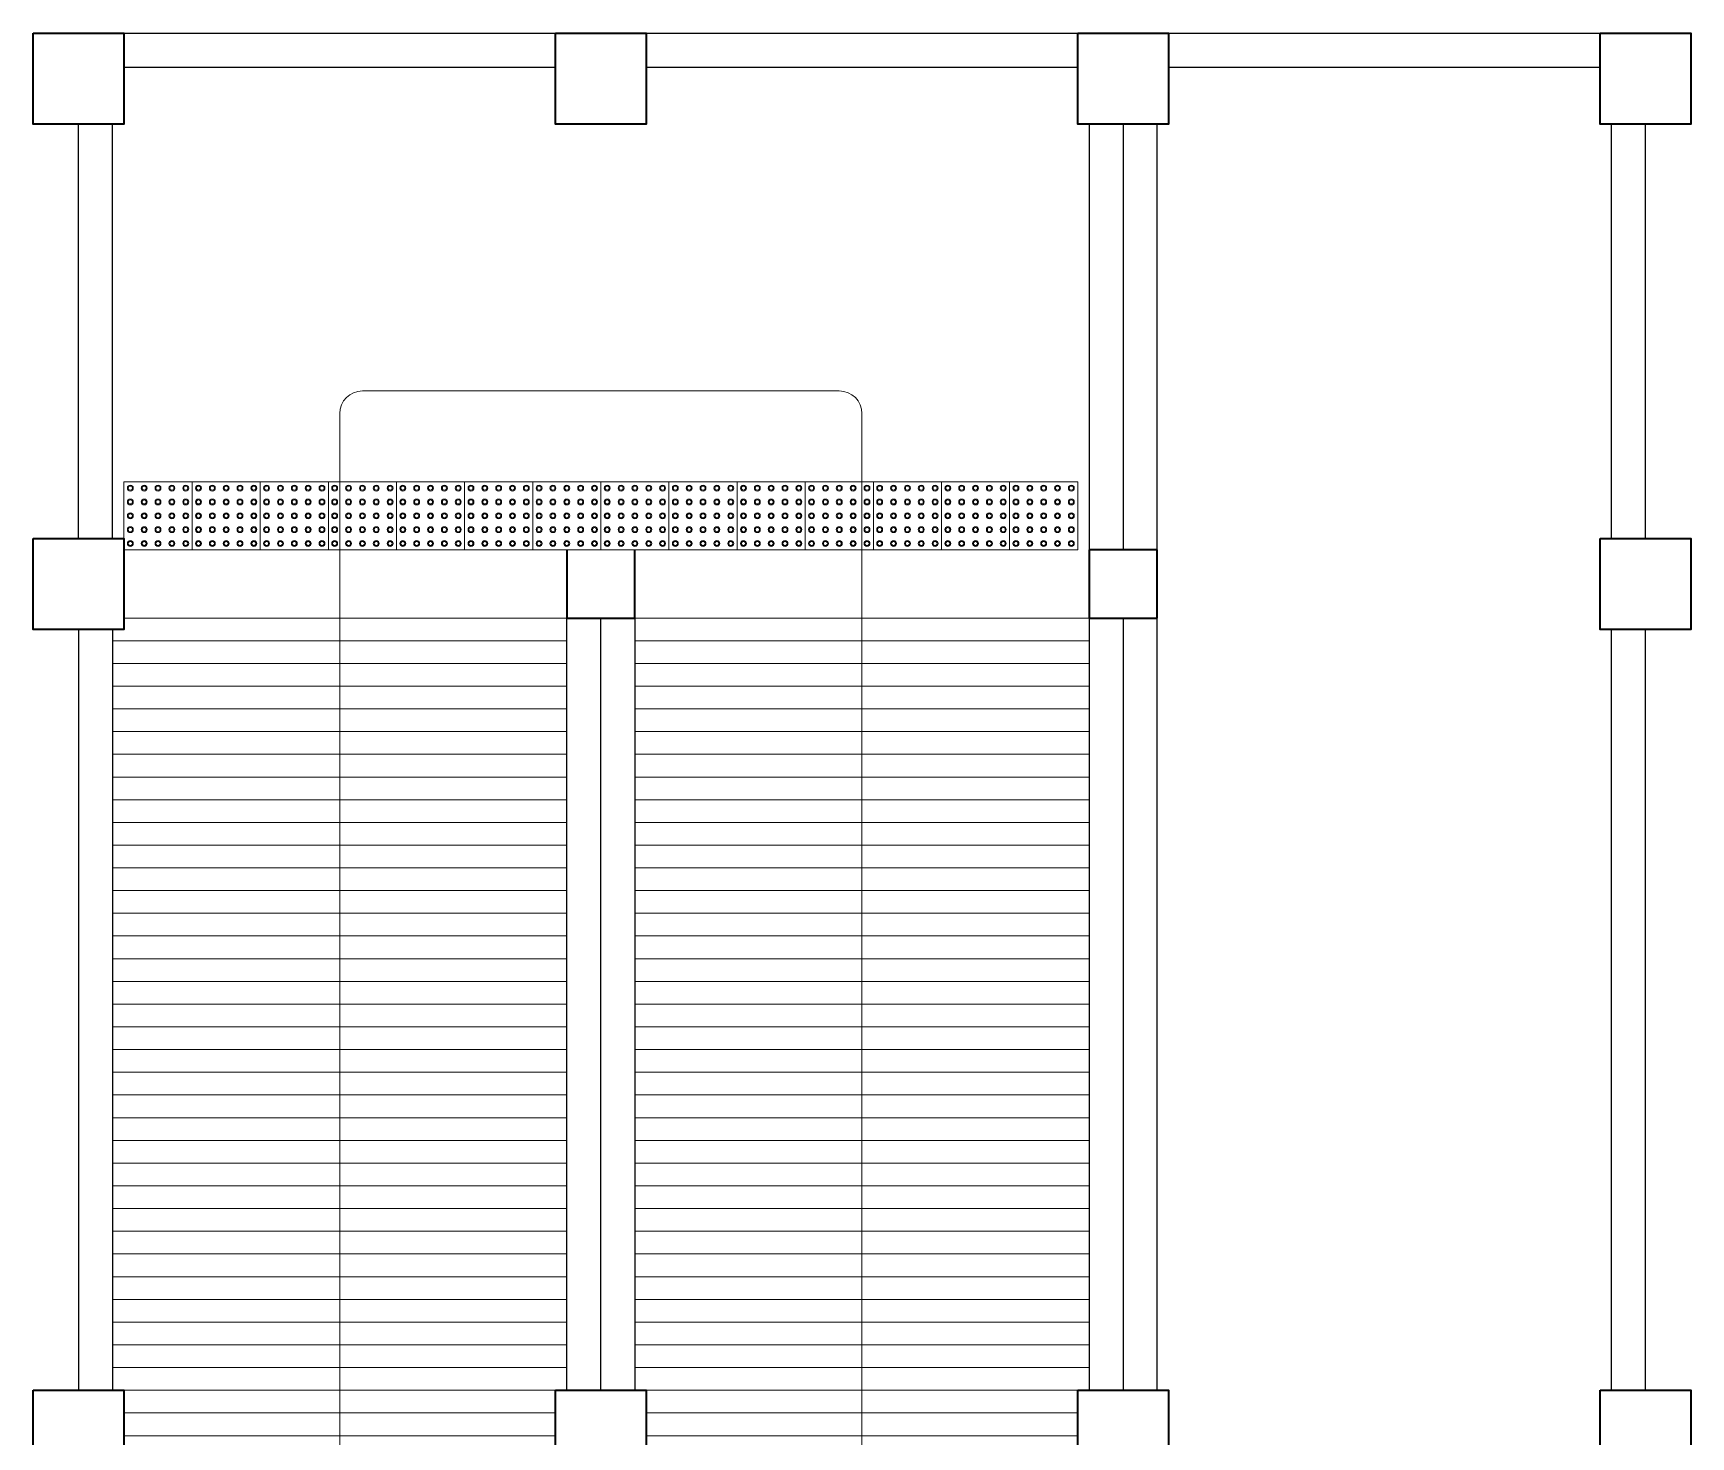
# Model space of a CAD drawing. Header units: millimetres. Extents: x 5 to 430, y 3 to 339.
# Drawn here: x 5.17 to 12.47, y 166.12 to 172.3 of the extents above; entities that cross this region are included whole.
import ezdxf

# ---------------------------------------------------------------- set-up
doc = ezdxf.new("R2010")
doc.units = ezdxf.units.MM
doc.header["$MEASUREMENT"] = 0

msp = doc.modelspace()

# ---------------------------------------------------------------- linework, layer by layer
at = {"color": 8, "lineweight": 25}
for p, q in [((5.5698, 172.2972), (10.1698, 172.2972)), ((10.1698, 172.2972), (12.0698, 172.2972)), ((5.5698, 172.1472), (7.4698, 172.1472)), ((7.8698, 172.1472), (9.7698, 172.1472)), ((10.1698, 172.1472), (12.0698, 172.1472)), ((5.3698, 170.0722), (5.3698, 171.8972)), ((5.5198, 170.0722), (5.5198, 171.8972)), ((9.8198, 171.8972), (9.8198, 166.3222)), ((9.9698, 171.8972), (9.9698, 170.0222)), ((10.1198, 166.3222), (10.1198, 171.8972)), ((12.1198, 170.0722), (12.1198, 171.8972)), ((12.2698, 170.0722), (12.2698, 171.8972)), ((5.3698, 169.6722), (5.3698, 166.3222)), ((5.5198, 169.6722), (5.5198, 166.3222)), ((7.5198, 166.3222), (7.5198, 169.7222)), ((7.6698, 166.3222), (7.6698, 169.7222)), ((7.8198, 169.7222), (7.8198, 166.3222)), ((9.9698, 169.7222), (9.9698, 166.3222)), ((12.1198, 166.3222), (12.1198, 169.6722)), ((12.2698, 166.3222), (12.2698, 169.6722))]:
    msp.add_line(p, q, dxfattribs=at)
at = {"color": 8, "lineweight": 9}
for p, q in [((6.6198, 170.7222), (8.7198, 170.7222)), ((6.5198, 157.7222), (6.5198, 170.6222)), ((8.8198, 170.6222), (8.8198, 169.7222)), ((5.8698, 170.3222), (5.5698, 170.3222)), ((5.5698, 170.3222), (5.5698, 170.0222)), ((6.1698, 170.3222), (5.8698, 170.3222)), ((5.8698, 170.3222), (5.8698, 170.0222)), ((6.4698, 170.3222), (6.1698, 170.3222)), ((6.1698, 170.3222), (6.1698, 170.0222)), ((6.7698, 170.3222), (6.4698, 170.3222)), ((6.4698, 170.3222), (6.4698, 170.0222)), ((7.0698, 170.3222), (6.7698, 170.3222)), ((6.7698, 170.3222), (6.7698, 170.0222)), ((7.3698, 170.3222), (7.0698, 170.3222)), ((7.0698, 170.3222), (7.0698, 170.0222)), ((7.6698, 170.3222), (7.3698, 170.3222)), ((7.3698, 170.3222), (7.3698, 170.0222)), ((7.9698, 170.3222), (7.6698, 170.3222)), ((7.6698, 170.3222), (7.6698, 170.0222)), ((8.2698, 170.3222), (7.9698, 170.3222)), ((7.9698, 170.3222), (7.9698, 170.0222)), ((8.2698, 170.0222), (8.2698, 170.3222)), ((8.5698, 170.3222), (8.2698, 170.3222)), ((8.5698, 170.0222), (8.5698, 170.3222)), ((8.8698, 170.3222), (8.5698, 170.3222)), ((8.8698, 170.0222), (8.8698, 170.3222)), ((9.1698, 170.3222), (8.8698, 170.3222)), ((9.1698, 170.0222), (9.1698, 170.3222)), ((9.4698, 170.3222), (9.1698, 170.3222)), ((9.4698, 170.0222), (9.4698, 170.3222)), ((9.7698, 170.3222), (9.4698, 170.3222)), ((9.7698, 170.0222), (9.7698, 170.3222)), ((5.5698, 170.0222), (5.8698, 170.0222)), ((5.8698, 170.0222), (6.1698, 170.0222)), ((6.1698, 170.0222), (6.4698, 170.0222)), ((6.4698, 170.0222), (6.7698, 170.0222)), ((6.7698, 170.0222), (7.0698, 170.0222)), ((7.0698, 170.0222), (7.3698, 170.0222)), ((7.3698, 170.0222), (7.6698, 170.0222)), ((7.8198, 170.0222), (7.5198, 170.0222)), ((7.8198, 170.0222), (7.5198, 170.0222)), ((7.6698, 170.0222), (7.9698, 170.0222)), ((7.9698, 170.0222), (8.2698, 170.0222)), ((8.2698, 170.0222), (8.5698, 170.0222)), ((8.5698, 170.0222), (8.8698, 170.0222)), ((8.8698, 170.0222), (9.1698, 170.0222)), ((9.1698, 170.0222), (9.4698, 170.0222)), ((9.4698, 170.0222), (9.7698, 170.0222)), ((5.5698, 169.7222), (7.5198, 169.7222)), ((7.8198, 169.7222), (9.8198, 169.7222)), ((8.8198, 169.7222), (8.8198, 156.8222)), ((5.5198, 169.6222), (7.5198, 169.6222)), ((7.8198, 169.6222), (9.8198, 169.6222)), ((5.5198, 169.5222), (7.5198, 169.5222)), ((7.8198, 169.5222), (9.8198, 169.5222)), ((5.5198, 169.4222), (7.5198, 169.4222)), ((7.8198, 169.4222), (9.8198, 169.4222)), ((5.5198, 169.3222), (7.5198, 169.3222)), ((7.8198, 169.3222), (9.8198, 169.3222)), ((5.5198, 169.2222), (7.5198, 169.2222)), ((7.8198, 169.2222), (9.8198, 169.2222)), ((5.5198, 169.1222), (7.5198, 169.1222)), ((7.8198, 169.1222), (9.8198, 169.1222)), ((5.5198, 169.0222), (7.5198, 169.0222)), ((7.8198, 169.0222), (9.8198, 169.0222)), ((5.5198, 168.9222), (7.5198, 168.9222)), ((7.8198, 168.9222), (9.8198, 168.9222)), ((5.5198, 168.8222), (7.5198, 168.8222)), ((7.8198, 168.8222), (9.8198, 168.8222)), ((5.5198, 168.7222), (7.5198, 168.7222)), ((7.8198, 168.7222), (9.8198, 168.7222)), ((5.5198, 168.6222), (7.5198, 168.6222)), ((7.8198, 168.6222), (9.8198, 168.6222)), ((5.5198, 168.5222), (7.5198, 168.5222)), ((7.8198, 168.5222), (9.8198, 168.5222)), ((5.5198, 168.4222), (7.5198, 168.4222)), ((7.8198, 168.4222), (9.8198, 168.4222)), ((5.5198, 168.3222), (7.5198, 168.3222)), ((7.8198, 168.3222), (9.8198, 168.3222)), ((5.5198, 168.2222), (7.5198, 168.2222)), ((7.8198, 168.2222), (9.8198, 168.2222)), ((5.5198, 168.1222), (7.5198, 168.1222)), ((7.8198, 168.1222), (9.8198, 168.1222)), ((5.5198, 168.0222), (7.5198, 168.0222)), ((7.8198, 168.0222), (9.8198, 168.0222)), ((5.5198, 167.9222), (7.5198, 167.9222)), ((7.8198, 167.9222), (9.8198, 167.9222)), ((5.5198, 167.8222), (7.5198, 167.8222)), ((7.8198, 167.8222), (9.8198, 167.8222)), ((5.5198, 167.7222), (7.5198, 167.7222)), ((7.8198, 167.7222), (9.8198, 167.7222)), ((5.5198, 167.6222), (7.5198, 167.6222)), ((7.8198, 167.6222), (9.8198, 167.6222)), ((5.5198, 167.5222), (7.5198, 167.5222)), ((7.8198, 167.5222), (9.8198, 167.5222)), ((5.5198, 167.4222), (7.5198, 167.4222)), ((7.8198, 167.4222), (9.8198, 167.4222)), ((5.5198, 167.3222), (7.5198, 167.3222)), ((7.8198, 167.3222), (9.8198, 167.3222)), ((5.5198, 167.2222), (7.5198, 167.2222)), ((7.8198, 167.2222), (9.8198, 167.2222)), ((5.5198, 167.1222), (7.5198, 167.1222)), ((7.8198, 167.1222), (9.8198, 167.1222)), ((5.5198, 167.0222), (7.5198, 167.0222)), ((7.8198, 167.0222), (9.8198, 167.0222)), ((5.5198, 166.9222), (7.5198, 166.9222)), ((7.8198, 166.9222), (9.8198, 166.9222)), ((5.5198, 166.8222), (7.5198, 166.8222)), ((7.8198, 166.8222), (9.8198, 166.8222)), ((5.5198, 166.7222), (7.5198, 166.7222)), ((7.8198, 166.7222), (9.8198, 166.7222)), ((5.5198, 166.6222), (7.5198, 166.6222)), ((7.8198, 166.6222), (9.8198, 166.6222)), ((5.5198, 166.5222), (7.5198, 166.5222)), ((7.8198, 166.5222), (9.8198, 166.5222)), ((5.5198, 166.4222), (7.5198, 166.4222)), ((7.8198, 166.4222), (9.8198, 166.4222)), ((5.5198, 166.3222), (7.5198, 166.3222)), ((7.8198, 166.3222), (9.8198, 166.3222)), ((5.5698, 166.2222), (7.4698, 166.2222)), ((7.8698, 166.2222), (9.7698, 166.2222)), ((5.5698, 166.1222), (7.4698, 166.1222)), ((7.8698, 166.1222), (9.7698, 166.1222))]:
    msp.add_line(p, q, dxfattribs=at)
at = {"color": 8, "lineweight": -2}
for p, q in [((7.5198, 170.0222), (7.5198, 169.7222)), ((10.1198, 170.0222), (9.8198, 170.0222)), ((9.8198, 170.0222), (9.8198, 169.7222)), ((10.1198, 169.7222), (10.1198, 170.0222)), ((7.5198, 169.7222), (7.8198, 169.7222)), ((7.5198, 169.7222), (7.8198, 169.7222)), ((9.8198, 169.7222), (10.1198, 169.7222))]:
    msp.add_line(p, q, dxfattribs=at)
at = {"color": 8, "lineweight": 35}
for p, q in [((7.5198, 170.0222), (7.5198, 169.7222)), ((7.8198, 169.7222), (7.8198, 170.0222)), ((7.8198, 169.7222), (7.8198, 170.0222)), ((10.1198, 170.0222), (9.8198, 170.0222)), ((9.8198, 170.0222), (9.8198, 169.7222)), ((10.1198, 169.7222), (10.1198, 170.0222)), ((7.5198, 169.7222), (7.8198, 169.7222)), ((9.8198, 169.7222), (10.1198, 169.7222))]:
    msp.add_line(p, q, dxfattribs=at)
for points in [[(5.1698, 172.2972), (5.5698, 172.2972), (5.5698, 171.8972), (5.1698, 171.8972)], [(7.4698, 172.2972), (7.8698, 172.2972), (7.8698, 171.8972), (7.4698, 171.8972)], [(9.7698, 172.2972), (10.1698, 172.2972), (10.1698, 171.8972), (9.7698, 171.8972)], [(12.0698, 172.2972), (12.4698, 172.2972), (12.4698, 171.8972), (12.0698, 171.8972)], [(5.1698, 170.0722), (5.5698, 170.0722), (5.5698, 169.6722), (5.1698, 169.6722)], [(12.0698, 170.0722), (12.4698, 170.0722), (12.4698, 169.6722), (12.0698, 169.6722)], [(5.1698, 166.3222), (5.5698, 166.3222), (5.5698, 165.9222), (5.1698, 165.9222)], [(7.4698, 166.3222), (7.8698, 166.3222), (7.8698, 165.9222), (7.4698, 165.9222)], [(9.7698, 166.3222), (10.1698, 166.3222), (10.1698, 165.9222), (9.7698, 165.9222)], [(12.0698, 166.3222), (12.4698, 166.3222), (12.4698, 165.9222), (12.0698, 165.9222)]]:
    msp.add_lwpolyline(points, close=True, dxfattribs=at)
at = {"color": 8, "lineweight": 9}
for centre, radius in [((5.5978, 170.2942), 0.013), ((5.5978, 170.2332), 0.013), ((5.5978, 170.2942), 0.009), ((5.5978, 170.2332), 0.009), ((5.6588, 170.2942), 0.013), ((5.6588, 170.2332), 0.013), ((5.6588, 170.2942), 0.009), ((5.6588, 170.2332), 0.009), ((5.7198, 170.2942), 0.013), ((5.7198, 170.2332), 0.013), ((5.7198, 170.2942), 0.009), ((5.7198, 170.2332), 0.009), ((5.7808, 170.2942), 0.013), ((5.7808, 170.2332), 0.013), ((5.7808, 170.2942), 0.009), ((5.7808, 170.2332), 0.009), ((5.8418, 170.2942), 0.013), ((5.8418, 170.2332), 0.013), ((5.8418, 170.2942), 0.009), ((5.8418, 170.2332), 0.009), ((5.8978, 170.2942), 0.013), ((5.8978, 170.2332), 0.013), ((5.8978, 170.2942), 0.009), ((5.8978, 170.2332), 0.009), ((5.9588, 170.2942), 0.013), ((5.9588, 170.2332), 0.013), ((5.9588, 170.2942), 0.009), ((5.9588, 170.2332), 0.009), ((6.0198, 170.2942), 0.013), ((6.0198, 170.2332), 0.013), ((6.0198, 170.2942), 0.009), ((6.0198, 170.2332), 0.009), ((6.0808, 170.2942), 0.013), ((6.0808, 170.2332), 0.013), ((6.0808, 170.2942), 0.009), ((6.0808, 170.2332), 0.009), ((6.1418, 170.2942), 0.013), ((6.1418, 170.2332), 0.013), ((6.1418, 170.2942), 0.009), ((6.1418, 170.2332), 0.009), ((6.1978, 170.2942), 0.013), ((6.1978, 170.2332), 0.013), ((6.1978, 170.2942), 0.009), ((6.1978, 170.2332), 0.009), ((6.2588, 170.2942), 0.013), ((6.2588, 170.2332), 0.013), ((6.2588, 170.2942), 0.009), ((6.2588, 170.2332), 0.009), ((6.3198, 170.2942), 0.013), ((6.3198, 170.2332), 0.013), ((6.3198, 170.2942), 0.009), ((6.3198, 170.2332), 0.009), ((6.3808, 170.2942), 0.013), ((6.3808, 170.2332), 0.013), ((6.3808, 170.2942), 0.009), ((6.3808, 170.2332), 0.009), ((6.4418, 170.2942), 0.013), ((6.4418, 170.2332), 0.013), ((6.4418, 170.2942), 0.009), ((6.4418, 170.2332), 0.009), ((6.4978, 170.2942), 0.013), ((6.4978, 170.2332), 0.013), ((6.4978, 170.2942), 0.009), ((6.4978, 170.2332), 0.009), ((6.5588, 170.2942), 0.013), ((6.5588, 170.2332), 0.013), ((6.5588, 170.2942), 0.009), ((6.5588, 170.2332), 0.009), ((6.6198, 170.2942), 0.013), ((6.6198, 170.2332), 0.013), ((6.6198, 170.2942), 0.009), ((6.6198, 170.2332), 0.009), ((6.6808, 170.2942), 0.013), ((6.6808, 170.2332), 0.013), ((6.6808, 170.2942), 0.009), ((6.6808, 170.2332), 0.009), ((6.7418, 170.2942), 0.013), ((6.7418, 170.2332), 0.013), ((6.7418, 170.2942), 0.009), ((6.7418, 170.2332), 0.009), ((6.7978, 170.2942), 0.013), ((6.7978, 170.2332), 0.013), ((6.7978, 170.2942), 0.009), ((6.7978, 170.2332), 0.009), ((6.8588, 170.2942), 0.013), ((6.8588, 170.2332), 0.013), ((6.8588, 170.2942), 0.009), ((6.8588, 170.2332), 0.009), ((6.9198, 170.2942), 0.013), ((6.9198, 170.2332), 0.013), ((6.9198, 170.2942), 0.009), ((6.9198, 170.2332), 0.009), ((6.9808, 170.2942), 0.013), ((6.9808, 170.2332), 0.013), ((6.9808, 170.2942), 0.009), ((6.9808, 170.2332), 0.009), ((7.0418, 170.2942), 0.013), ((7.0418, 170.2332), 0.013), ((7.0418, 170.2942), 0.009), ((7.0418, 170.2332), 0.009), ((7.0978, 170.2942), 0.013), ((7.0978, 170.2332), 0.013), ((7.0978, 170.2942), 0.009), ((7.0978, 170.2332), 0.009), ((7.1588, 170.2942), 0.013), ((7.1588, 170.2332), 0.013), ((7.1588, 170.2942), 0.009), ((7.1588, 170.2332), 0.009), ((7.2198, 170.2942), 0.013), ((7.2198, 170.2332), 0.013), ((7.2198, 170.2942), 0.009), ((7.2198, 170.2332), 0.009), ((7.2808, 170.2942), 0.013), ((7.2808, 170.2332), 0.013), ((7.2808, 170.2942), 0.009), ((7.2808, 170.2332), 0.009), ((7.3418, 170.2942), 0.013), ((7.3418, 170.2332), 0.013), ((7.3418, 170.2942), 0.009), ((7.3418, 170.2332), 0.009), ((7.3978, 170.2942), 0.013), ((7.3978, 170.2332), 0.013), ((7.3978, 170.2942), 0.009), ((7.3978, 170.2332), 0.009), ((7.4588, 170.2942), 0.013), ((7.4588, 170.2332), 0.013), ((7.4588, 170.2942), 0.009), ((7.4588, 170.2332), 0.009), ((7.5198, 170.2942), 0.013), ((7.5198, 170.2332), 0.013), ((7.5198, 170.2942), 0.009), ((7.5198, 170.2332), 0.009), ((7.5808, 170.2942), 0.013), ((7.5808, 170.2332), 0.013), ((7.5808, 170.2942), 0.009), ((7.5808, 170.2332), 0.009), ((7.6418, 170.2942), 0.013), ((7.6418, 170.2332), 0.013), ((7.6418, 170.2942), 0.009), ((7.6418, 170.2332), 0.009), ((7.6978, 170.2942), 0.013), ((7.6978, 170.2332), 0.013), ((7.6978, 170.2942), 0.009), ((7.6978, 170.2332), 0.009), ((7.7588, 170.2942), 0.013), ((7.7588, 170.2332), 0.013), ((7.7588, 170.2942), 0.009), ((7.7588, 170.2332), 0.009), ((7.8198, 170.2942), 0.013), ((7.8198, 170.2332), 0.013), ((7.8198, 170.2942), 0.009), ((7.8198, 170.2332), 0.009), ((7.8808, 170.2942), 0.013), ((7.8808, 170.2332), 0.013), ((7.8808, 170.2942), 0.009), ((7.8808, 170.2332), 0.009), ((7.9418, 170.2942), 0.013), ((7.9418, 170.2332), 0.013), ((7.9418, 170.2942), 0.009), ((7.9418, 170.2332), 0.009), ((7.9978, 170.2942), 0.013), ((7.9978, 170.2332), 0.013), ((7.9978, 170.2942), 0.009), ((7.9978, 170.2332), 0.009), ((8.0588, 170.2942), 0.013), ((8.0588, 170.2332), 0.013), ((8.0588, 170.2942), 0.009), ((8.0588, 170.2332), 0.009), ((8.1198, 170.2942), 0.013), ((8.1198, 170.2332), 0.013), ((8.1198, 170.2942), 0.009), ((8.1198, 170.2332), 0.009), ((8.1808, 170.2942), 0.013), ((8.1808, 170.2332), 0.013), ((8.1808, 170.2942), 0.009), ((8.1808, 170.2332), 0.009), ((8.2418, 170.2942), 0.013), ((8.2418, 170.2332), 0.013), ((8.2418, 170.2942), 0.009), ((8.2418, 170.2332), 0.009), ((8.2978, 170.2942), 0.013), ((8.2978, 170.2332), 0.013), ((8.2978, 170.2942), 0.009), ((8.2978, 170.2332), 0.009), ((8.3588, 170.2942), 0.013), ((8.3588, 170.2332), 0.013), ((8.3588, 170.2942), 0.009), ((8.3588, 170.2332), 0.009), ((8.4198, 170.2942), 0.013), ((8.4198, 170.2332), 0.013), ((8.4198, 170.2942), 0.009), ((8.4198, 170.2332), 0.009), ((8.4808, 170.2942), 0.013), ((8.4808, 170.2332), 0.013), ((8.4808, 170.2942), 0.009), ((8.4808, 170.2332), 0.009), ((8.5418, 170.2942), 0.013), ((8.5418, 170.2332), 0.013), ((8.5418, 170.2942), 0.009), ((8.5418, 170.2332), 0.009), ((8.5978, 170.2942), 0.013), ((8.5978, 170.2332), 0.013), ((8.5978, 170.2942), 0.009), ((8.5978, 170.2332), 0.009), ((8.6588, 170.2942), 0.013), ((8.6588, 170.2332), 0.013), ((8.6588, 170.2942), 0.009), ((8.6588, 170.2332), 0.009), ((8.7198, 170.2942), 0.013), ((8.7198, 170.2332), 0.013), ((8.7198, 170.2942), 0.009), ((8.7198, 170.2332), 0.009), ((8.7808, 170.2942), 0.013), ((8.7808, 170.2332), 0.013), ((8.7808, 170.2942), 0.009), ((8.7808, 170.2332), 0.009), ((8.8418, 170.2942), 0.013), ((8.8418, 170.2332), 0.013), ((8.8418, 170.2942), 0.009), ((8.8418, 170.2332), 0.009), ((8.8978, 170.2942), 0.013), ((8.8978, 170.2332), 0.013), ((8.8978, 170.2942), 0.009), ((8.8978, 170.2332), 0.009), ((8.9588, 170.2942), 0.013), ((8.9588, 170.2332), 0.013), ((8.9588, 170.2942), 0.009), ((8.9588, 170.2332), 0.009), ((9.0198, 170.2942), 0.013), ((9.0198, 170.2332), 0.013), ((9.0198, 170.2942), 0.009), ((9.0198, 170.2332), 0.009), ((9.0808, 170.2942), 0.013), ((9.0808, 170.2332), 0.013), ((9.0808, 170.2942), 0.009), ((9.0808, 170.2332), 0.009), ((9.1418, 170.2942), 0.013), ((9.1418, 170.2332), 0.013), ((9.1418, 170.2942), 0.009), ((9.1418, 170.2332), 0.009), ((9.1978, 170.2942), 0.013), ((9.1978, 170.2332), 0.013), ((9.1978, 170.2942), 0.009), ((9.1978, 170.2332), 0.009), ((9.2588, 170.2942), 0.013), ((9.2588, 170.2332), 0.013), ((9.2588, 170.2942), 0.009), ((9.2588, 170.2332), 0.009), ((9.3198, 170.2942), 0.013), ((9.3198, 170.2332), 0.013), ((9.3198, 170.2942), 0.009), ((9.3198, 170.2332), 0.009), ((9.3808, 170.2942), 0.013), ((9.3808, 170.2332), 0.013), ((9.3808, 170.2942), 0.009), ((9.3808, 170.2332), 0.009), ((9.4418, 170.2942), 0.013), ((9.4418, 170.2332), 0.013), ((9.4418, 170.2942), 0.009), ((9.4418, 170.2332), 0.009), ((9.4978, 170.2942), 0.013), ((9.4978, 170.2332), 0.013), ((9.4978, 170.2942), 0.009), ((9.4978, 170.2332), 0.009), ((9.5588, 170.2942), 0.013), ((9.5588, 170.2332), 0.013), ((9.5588, 170.2942), 0.009), ((9.5588, 170.2332), 0.009), ((9.6198, 170.2942), 0.013), ((9.6198, 170.2332), 0.013), ((9.6198, 170.2942), 0.009), ((9.6198, 170.2332), 0.009), ((9.6808, 170.2942), 0.013), ((9.6808, 170.2332), 0.013), ((9.6808, 170.2942), 0.009), ((9.6808, 170.2332), 0.009), ((9.7418, 170.2942), 0.013), ((9.7418, 170.2332), 0.013), ((9.7418, 170.2942), 0.009), ((9.7418, 170.2332), 0.009), ((5.5978, 170.1722), 0.013), ((5.5978, 170.1722), 0.009), ((5.6588, 170.1722), 0.013), ((5.6588, 170.1722), 0.009), ((5.7198, 170.1722), 0.013), ((5.7198, 170.1722), 0.009), ((5.7808, 170.1722), 0.013), ((5.7808, 170.1722), 0.009), ((5.8418, 170.1722), 0.013), ((5.8418, 170.1722), 0.009), ((5.8978, 170.1722), 0.013), ((5.8978, 170.1722), 0.009), ((5.9588, 170.1722), 0.013), ((5.9588, 170.1722), 0.009), ((6.0198, 170.1722), 0.013), ((6.0198, 170.1722), 0.009), ((6.0808, 170.1722), 0.013), ((6.0808, 170.1722), 0.009), ((6.1418, 170.1722), 0.013), ((6.1418, 170.1722), 0.009), ((6.1978, 170.1722), 0.013), ((6.1978, 170.1722), 0.009), ((6.2588, 170.1722), 0.013), ((6.2588, 170.1722), 0.009), ((6.3198, 170.1722), 0.013), ((6.3198, 170.1722), 0.009), ((6.3808, 170.1722), 0.013), ((6.3808, 170.1722), 0.009), ((6.4418, 170.1722), 0.013), ((6.4418, 170.1722), 0.009), ((6.4978, 170.1722), 0.013), ((6.4978, 170.1722), 0.009), ((6.5588, 170.1722), 0.013), ((6.5588, 170.1722), 0.009), ((6.6198, 170.1722), 0.013), ((6.6198, 170.1722), 0.009), ((6.6808, 170.1722), 0.013), ((6.6808, 170.1722), 0.009), ((6.7418, 170.1722), 0.013), ((6.7418, 170.1722), 0.009), ((6.7978, 170.1722), 0.013), ((6.7978, 170.1722), 0.009), ((6.8588, 170.1722), 0.013), ((6.8588, 170.1722), 0.009), ((6.9198, 170.1722), 0.013), ((6.9198, 170.1722), 0.009), ((6.9808, 170.1722), 0.013), ((6.9808, 170.1722), 0.009), ((7.0418, 170.1722), 0.013), ((7.0418, 170.1722), 0.009), ((7.0978, 170.1722), 0.013), ((7.0978, 170.1722), 0.009), ((7.1588, 170.1722), 0.013), ((7.1588, 170.1722), 0.009), ((7.2198, 170.1722), 0.013), ((7.2198, 170.1722), 0.009), ((7.2808, 170.1722), 0.013), ((7.2808, 170.1722), 0.009), ((7.3418, 170.1722), 0.013), ((7.3418, 170.1722), 0.009), ((7.3978, 170.1722), 0.013), ((7.3978, 170.1722), 0.009), ((7.4588, 170.1722), 0.013), ((7.4588, 170.1722), 0.009), ((7.5198, 170.1722), 0.013), ((7.5198, 170.1722), 0.009), ((7.5808, 170.1722), 0.013), ((7.5808, 170.1722), 0.009), ((7.6418, 170.1722), 0.013), ((7.6418, 170.1722), 0.009), ((7.6978, 170.1722), 0.013), ((7.6978, 170.1722), 0.009), ((7.7588, 170.1722), 0.013), ((7.7588, 170.1722), 0.009), ((7.8198, 170.1722), 0.013), ((7.8198, 170.1722), 0.009), ((7.8808, 170.1722), 0.013), ((7.8808, 170.1722), 0.009), ((7.9418, 170.1722), 0.013), ((7.9418, 170.1722), 0.009), ((7.9978, 170.1722), 0.013), ((7.9978, 170.1722), 0.009), ((8.0588, 170.1722), 0.013), ((8.0588, 170.1722), 0.009), ((8.1198, 170.1722), 0.013), ((8.1198, 170.1722), 0.009), ((8.1808, 170.1722), 0.013), ((8.1808, 170.1722), 0.009), ((8.2418, 170.1722), 0.013), ((8.2418, 170.1722), 0.009), ((8.2978, 170.1722), 0.013), ((8.2978, 170.1722), 0.009), ((8.3588, 170.1722), 0.013), ((8.3588, 170.1722), 0.009), ((8.4198, 170.1722), 0.013), ((8.4198, 170.1722), 0.009), ((8.4808, 170.1722), 0.013), ((8.4808, 170.1722), 0.009), ((8.5418, 170.1722), 0.013), ((8.5418, 170.1722), 0.009), ((8.5978, 170.1722), 0.013), ((8.5978, 170.1722), 0.009), ((8.6588, 170.1722), 0.013), ((8.6588, 170.1722), 0.009), ((8.7198, 170.1722), 0.013), ((8.7198, 170.1722), 0.009), ((8.7808, 170.1722), 0.013), ((8.7808, 170.1722), 0.009), ((8.8418, 170.1722), 0.013), ((8.8418, 170.1722), 0.009), ((8.8978, 170.1722), 0.013), ((8.8978, 170.1722), 0.009), ((8.9588, 170.1722), 0.013), ((8.9588, 170.1722), 0.009), ((9.0198, 170.1722), 0.013), ((9.0198, 170.1722), 0.009), ((9.0808, 170.1722), 0.013), ((9.0808, 170.1722), 0.009), ((9.1418, 170.1722), 0.013), ((9.1418, 170.1722), 0.009), ((9.1978, 170.1722), 0.013), ((9.1978, 170.1722), 0.009), ((9.2588, 170.1722), 0.013), ((9.2588, 170.1722), 0.009), ((9.3198, 170.1722), 0.013), ((9.3198, 170.1722), 0.009), ((9.3808, 170.1722), 0.013), ((9.3808, 170.1722), 0.009), ((9.4418, 170.1722), 0.013), ((9.4418, 170.1722), 0.009), ((9.4978, 170.1722), 0.013), ((9.4978, 170.1722), 0.009), ((9.5588, 170.1722), 0.013), ((9.5588, 170.1722), 0.009), ((9.6198, 170.1722), 0.013), ((9.6198, 170.1722), 0.009), ((9.6808, 170.1722), 0.013), ((9.6808, 170.1722), 0.009), ((9.7418, 170.1722), 0.013), ((9.7418, 170.1722), 0.009), ((5.5978, 170.1112), 0.013), ((5.5978, 170.1112), 0.009), ((5.6588, 170.1112), 0.013), ((5.6588, 170.1112), 0.009), ((5.7198, 170.1112), 0.013), ((5.7198, 170.1112), 0.009), ((5.7808, 170.1112), 0.013), ((5.7808, 170.1112), 0.009), ((5.8418, 170.1112), 0.013), ((5.8418, 170.1112), 0.009), ((5.8978, 170.1112), 0.013), ((5.8978, 170.1112), 0.009), ((5.9588, 170.1112), 0.013), ((5.9588, 170.1112), 0.009), ((6.0198, 170.1112), 0.013), ((6.0198, 170.1112), 0.009), ((6.0808, 170.1112), 0.013), ((6.0808, 170.1112), 0.009), ((6.1418, 170.1112), 0.013), ((6.1418, 170.1112), 0.009), ((6.1978, 170.1112), 0.013), ((6.1978, 170.1112), 0.009), ((6.2588, 170.1112), 0.013), ((6.2588, 170.1112), 0.009), ((6.3198, 170.1112), 0.013), ((6.3198, 170.1112), 0.009), ((6.3808, 170.1112), 0.013), ((6.3808, 170.1112), 0.009), ((6.4418, 170.1112), 0.013), ((6.4418, 170.1112), 0.009), ((6.4978, 170.1112), 0.013), ((6.4978, 170.1112), 0.009), ((6.5588, 170.1112), 0.013), ((6.5588, 170.1112), 0.009), ((6.6198, 170.1112), 0.013), ((6.6198, 170.1112), 0.009), ((6.6808, 170.1112), 0.013), ((6.6808, 170.1112), 0.009), ((6.7418, 170.1112), 0.013), ((6.7418, 170.1112), 0.009), ((6.7978, 170.1112), 0.013), ((6.7978, 170.1112), 0.009), ((6.8588, 170.1112), 0.013), ((6.8588, 170.1112), 0.009), ((6.9198, 170.1112), 0.013), ((6.9198, 170.1112), 0.009), ((6.9808, 170.1112), 0.013), ((6.9808, 170.1112), 0.009), ((7.0418, 170.1112), 0.013), ((7.0418, 170.1112), 0.009), ((7.0978, 170.1112), 0.013), ((7.0978, 170.1112), 0.009), ((7.1588, 170.1112), 0.013), ((7.1588, 170.1112), 0.009), ((7.2198, 170.1112), 0.013), ((7.2198, 170.1112), 0.009), ((7.2808, 170.1112), 0.013), ((7.2808, 170.1112), 0.009), ((7.3418, 170.1112), 0.013), ((7.3418, 170.1112), 0.009), ((7.3978, 170.1112), 0.013), ((7.3978, 170.1112), 0.009), ((7.4588, 170.1112), 0.013), ((7.4588, 170.1112), 0.009), ((7.5198, 170.1112), 0.013), ((7.5198, 170.1112), 0.009), ((7.5808, 170.1112), 0.013), ((7.5808, 170.1112), 0.009), ((7.6418, 170.1112), 0.013), ((7.6418, 170.1112), 0.009), ((7.6978, 170.1112), 0.013), ((7.6978, 170.1112), 0.009), ((7.7588, 170.1112), 0.013), ((7.7588, 170.1112), 0.009), ((7.8198, 170.1112), 0.013), ((7.8198, 170.1112), 0.009), ((7.8808, 170.1112), 0.013), ((7.8808, 170.1112), 0.009), ((7.9418, 170.1112), 0.013), ((7.9418, 170.1112), 0.009), ((7.9978, 170.1112), 0.013), ((7.9978, 170.1112), 0.009), ((8.0588, 170.1112), 0.013), ((8.0588, 170.1112), 0.009), ((8.1198, 170.1112), 0.013), ((8.1198, 170.1112), 0.009), ((8.1808, 170.1112), 0.013), ((8.1808, 170.1112), 0.009), ((8.2418, 170.1112), 0.013), ((8.2418, 170.1112), 0.009), ((8.2978, 170.1112), 0.013), ((8.2978, 170.1112), 0.009), ((8.3588, 170.1112), 0.013), ((8.3588, 170.1112), 0.009), ((8.4198, 170.1112), 0.013), ((8.4198, 170.1112), 0.009), ((8.4808, 170.1112), 0.013), ((8.4808, 170.1112), 0.009), ((8.5418, 170.1112), 0.013), ((8.5418, 170.1112), 0.009), ((8.5978, 170.1112), 0.013), ((8.5978, 170.1112), 0.009), ((8.6588, 170.1112), 0.013), ((8.6588, 170.1112), 0.009), ((8.7198, 170.1112), 0.013), ((8.7198, 170.1112), 0.009), ((8.7808, 170.1112), 0.013), ((8.7808, 170.1112), 0.009), ((8.8418, 170.1112), 0.013), ((8.8418, 170.1112), 0.009), ((8.8978, 170.1112), 0.013), ((8.8978, 170.1112), 0.009), ((8.9588, 170.1112), 0.013), ((8.9588, 170.1112), 0.009), ((9.0198, 170.1112), 0.013), ((9.0198, 170.1112), 0.009), ((9.0808, 170.1112), 0.013), ((9.0808, 170.1112), 0.009), ((9.1418, 170.1112), 0.013), ((9.1418, 170.1112), 0.009), ((9.1978, 170.1112), 0.013), ((9.1978, 170.1112), 0.009), ((9.2588, 170.1112), 0.013), ((9.2588, 170.1112), 0.009), ((9.3198, 170.1112), 0.013), ((9.3198, 170.1112), 0.009), ((9.3808, 170.1112), 0.013), ((9.3808, 170.1112), 0.009), ((9.4418, 170.1112), 0.013), ((9.4418, 170.1112), 0.009), ((9.4978, 170.1112), 0.013), ((9.4978, 170.1112), 0.009), ((9.5588, 170.1112), 0.013), ((9.5588, 170.1112), 0.009), ((9.6198, 170.1112), 0.013), ((9.6198, 170.1112), 0.009), ((9.6808, 170.1112), 0.013), ((9.6808, 170.1112), 0.009), ((9.7418, 170.1112), 0.013), ((9.7418, 170.1112), 0.009), ((5.5978, 170.0502), 0.013), ((5.5978, 170.0502), 0.009), ((5.6588, 170.0502), 0.013), ((5.6588, 170.0502), 0.009), ((5.7198, 170.0502), 0.013), ((5.7198, 170.0502), 0.009), ((5.7808, 170.0502), 0.013), ((5.7808, 170.0502), 0.009), ((5.8418, 170.0502), 0.013), ((5.8418, 170.0502), 0.009), ((5.8978, 170.0502), 0.013), ((5.8978, 170.0502), 0.009), ((5.9588, 170.0502), 0.013), ((5.9588, 170.0502), 0.009), ((6.0198, 170.0502), 0.013), ((6.0198, 170.0502), 0.009), ((6.0808, 170.0502), 0.013), ((6.0808, 170.0502), 0.009), ((6.1418, 170.0502), 0.013), ((6.1418, 170.0502), 0.009), ((6.1978, 170.0502), 0.013), ((6.1978, 170.0502), 0.009), ((6.2588, 170.0502), 0.013), ((6.2588, 170.0502), 0.009), ((6.3198, 170.0502), 0.013), ((6.3198, 170.0502), 0.009), ((6.3808, 170.0502), 0.013), ((6.3808, 170.0502), 0.009), ((6.4418, 170.0502), 0.013), ((6.4418, 170.0502), 0.009), ((6.4978, 170.0502), 0.013), ((6.4978, 170.0502), 0.009), ((6.5588, 170.0502), 0.013), ((6.5588, 170.0502), 0.009), ((6.6198, 170.0502), 0.013), ((6.6198, 170.0502), 0.009), ((6.6808, 170.0502), 0.013), ((6.6808, 170.0502), 0.009), ((6.7418, 170.0502), 0.013), ((6.7418, 170.0502), 0.009), ((6.7978, 170.0502), 0.013), ((6.7978, 170.0502), 0.009), ((6.8588, 170.0502), 0.013), ((6.8588, 170.0502), 0.009), ((6.9198, 170.0502), 0.013), ((6.9198, 170.0502), 0.009), ((6.9808, 170.0502), 0.013), ((6.9808, 170.0502), 0.009), ((7.0418, 170.0502), 0.013), ((7.0418, 170.0502), 0.009), ((7.0978, 170.0502), 0.013), ((7.0978, 170.0502), 0.009), ((7.1588, 170.0502), 0.013), ((7.1588, 170.0502), 0.009), ((7.2198, 170.0502), 0.013), ((7.2198, 170.0502), 0.009), ((7.2808, 170.0502), 0.013), ((7.2808, 170.0502), 0.009), ((7.3418, 170.0502), 0.013), ((7.3418, 170.0502), 0.009), ((7.3978, 170.0502), 0.013), ((7.3978, 170.0502), 0.009), ((7.4588, 170.0502), 0.013), ((7.4588, 170.0502), 0.009), ((7.5198, 170.0502), 0.013), ((7.5198, 170.0502), 0.009), ((7.5808, 170.0502), 0.013), ((7.5808, 170.0502), 0.009), ((7.6418, 170.0502), 0.013), ((7.6418, 170.0502), 0.009), ((7.6978, 170.0502), 0.013), ((7.6978, 170.0502), 0.009), ((7.7588, 170.0502), 0.013), ((7.7588, 170.0502), 0.009), ((7.8198, 170.0502), 0.013), ((7.8198, 170.0502), 0.009), ((7.8808, 170.0502), 0.013), ((7.8808, 170.0502), 0.009), ((7.9418, 170.0502), 0.013), ((7.9418, 170.0502), 0.009), ((7.9978, 170.0502), 0.013), ((7.9978, 170.0502), 0.009), ((8.0588, 170.0502), 0.013), ((8.0588, 170.0502), 0.009), ((8.1198, 170.0502), 0.013), ((8.1198, 170.0502), 0.009), ((8.1808, 170.0502), 0.013), ((8.1808, 170.0502), 0.009), ((8.2418, 170.0502), 0.013), ((8.2418, 170.0502), 0.009), ((8.2978, 170.0502), 0.013), ((8.2978, 170.0502), 0.009), ((8.3588, 170.0502), 0.013), ((8.3588, 170.0502), 0.009), ((8.4198, 170.0502), 0.013), ((8.4198, 170.0502), 0.009), ((8.4808, 170.0502), 0.013), ((8.4808, 170.0502), 0.009), ((8.5418, 170.0502), 0.013), ((8.5418, 170.0502), 0.009), ((8.5978, 170.0502), 0.013), ((8.5978, 170.0502), 0.009), ((8.6588, 170.0502), 0.013), ((8.6588, 170.0502), 0.009), ((8.7198, 170.0502), 0.013), ((8.7198, 170.0502), 0.009), ((8.7808, 170.0502), 0.013), ((8.7808, 170.0502), 0.009), ((8.8418, 170.0502), 0.013), ((8.8418, 170.0502), 0.009), ((8.8978, 170.0502), 0.013), ((8.8978, 170.0502), 0.009), ((8.9588, 170.0502), 0.013), ((8.9588, 170.0502), 0.009), ((9.0198, 170.0502), 0.013), ((9.0198, 170.0502), 0.009), ((9.0808, 170.0502), 0.013), ((9.0808, 170.0502), 0.009), ((9.1418, 170.0502), 0.013), ((9.1418, 170.0502), 0.009), ((9.1978, 170.0502), 0.013), ((9.1978, 170.0502), 0.009), ((9.2588, 170.0502), 0.013), ((9.2588, 170.0502), 0.009), ((9.3198, 170.0502), 0.013), ((9.3198, 170.0502), 0.009), ((9.3808, 170.0502), 0.013), ((9.3808, 170.0502), 0.009), ((9.4418, 170.0502), 0.013), ((9.4418, 170.0502), 0.009), ((9.4978, 170.0502), 0.013), ((9.4978, 170.0502), 0.009), ((9.5588, 170.0502), 0.013), ((9.5588, 170.0502), 0.009), ((9.6198, 170.0502), 0.013), ((9.6198, 170.0502), 0.009), ((9.6808, 170.0502), 0.013), ((9.6808, 170.0502), 0.009), ((9.7418, 170.0502), 0.013), ((9.7418, 170.0502), 0.009)]:
    msp.add_circle(centre, radius, dxfattribs=at)
for centre, start, end in [((6.6198, 170.6222), 90, 180), ((8.7198, 170.6222), 0, 90)]:
    msp.add_arc(centre, 0.1, start, end, dxfattribs=at)

doc.saveas('drawing.dxf')
